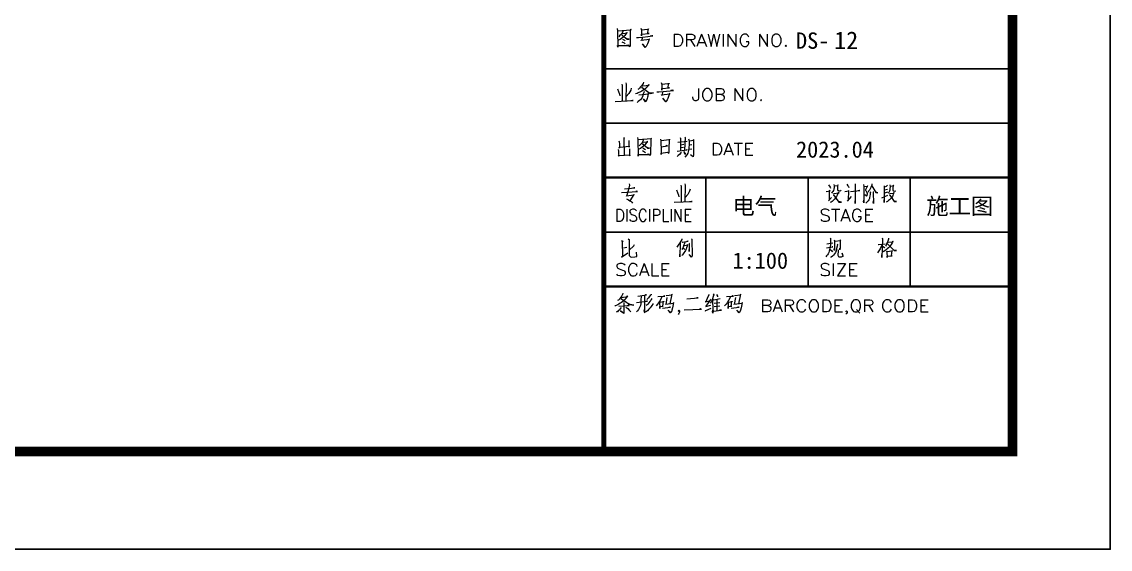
# Model space of a CAD drawing. Extents: x -6243262 to 3079315, y -2914302 to 172723.
# Drawn here: x -5502146 to -5491014, y -692286 to -686889 of the extents above; entities that cross this region are included whole.
import ezdxf

# ---------------------------------------------------------------- set-up
doc = ezdxf.new("R2010")
doc.units = 0
doc.header["$LTSCALE"] = 1000
doc.layers.add('PUB_TITLE', color=4, linetype='Continuous')
doc.styles.add('-宋体', font='', dxfattribs={"width": 0.8})
doc.styles.get('-宋体').set_extended_font_data('SimSun')

# ---------------------------------------------------------------- blocks, each defined once
blk = doc.blocks.new('TQ')
at = {"layer": 'PUB_TITLE'}
for p, q in [((1750936, -794856), (1746756, -794856)), ((1746756, -795413), (1750936, -795413)), ((1750936, -795970), (1746756, -795970)), ((1747801, -795970), (1747801, -797085)), ((1746756, -796527), (1750936, -796527))]:
    blk.add_line(p, q, dxfattribs=at)
for points, const_width in [([(1746756, -758772), (1746756, -798756)], 48.8), ([(1746756, -790397), (1746756, -798756)], 48.8), ([(1746756, -795970), (1750936, -795970)], 24.4), ([(1746756, -797085), (1750936, -797085)], 24.4)]:
    blk.add_lwpolyline(points, dxfattribs=dict(at, const_width=const_width))
blk.add_lwpolyline([(1746756, -798756), (1750936, -798756), (1750936, -758772), (1746756, -758772)], close=True, dxfattribs=at)
for points in [[(1746756, -790397), (1746756, -798756), (1750936, -798756), (1750936, -790397)], [(1748846, -797085), (1748846, -795970)], [(1749891, -797085), (1749891, -795970)]]:
    blk.add_lwpolyline(points, dxfattribs=at)
at = {"layer": 'PUB_TITLE', "color": 140, "lineweight": 0}
for points in [[(1746892, -794445), (1746896, -794467), (1746899, -794636), (1746897, -794618), (1747014, -794618), (1747006, -794616), (1746989, -794618)], [(1746897, -794467), (1747036, -794457), (1747031, -794452), (1747027, -794467), (1747026, -794614), (1747024, -794631), (1747012, -794618)], [(1746943, -794493), (1746950, -794494), (1746996, -794490), (1746991, -794485), (1746970, -794516), (1746953, -794533), (1746938, -794546), (1746923, -794557), (1746907, -794565)], [(1746951, -794468), (1746951, -794477), (1746936, -794501), (1746918, -794521), (1746911, -794529)], [(1747134, -794440), (1747141, -794460), (1747141, -794518), (1747141, -794503), (1747219, -794494), (1747207, -794494), (1747210, -794453), (1747212, -794447), (1747215, -794452), (1747203, -794453), (1747141, -794460)], [(1746940, -794511), (1746945, -794511), (1746996, -794553), (1747014, -794553), (1746996, -794551), (1746987, -794548)], [(1746941, -794580), (1746963, -794592), (1746973, -794600)], [(1746948, -794552), (1746967, -794563), (1746975, -794572)], [(1747090, -794536), (1747111, -794536), (1747154, -794533), (1747259, -794521), (1747247, -794519), (1747231, -794523)], [(1747152, -794533), (1747141, -794572), (1747137, -794565), (1747224, -794555), (1747219, -794549), (1747219, -794555), (1747210, -794584), (1747203, -794602), (1747195, -794616), (1747188, -794628), (1747183, -794636), (1747180, -794638), (1747151, -794600), (1747182, -794634)], [(1747477, -794502), (1747477, -794628)], [(1747477, -794502), (1747518, -794502), (1747536, -794508), (1747549, -794521), (1747555, -794533), (1747561, -794551), (1747561, -794580), (1747555, -794599), (1747549, -794611), (1747536, -794622), (1747518, -794628), (1747477, -794628)], [(1747602, -794502), (1747602, -794628)], [(1747602, -794502), (1747656, -794502), (1747674, -794508), (1747680, -794515), (1747686, -794527), (1747686, -794539), (1747680, -794551), (1747674, -794556), (1747656, -794562), (1747602, -794562)], [(1747644, -794562), (1747686, -794628)], [(1747757, -794502), (1747709, -794628)], [(1747728, -794586), (1747787, -794586)], [(1747757, -794502), (1747805, -794628)], [(1747823, -794502), (1747853, -794628), (1747882, -794502), (1747913, -794628), (1747942, -794502)], [(1747978, -794502), (1747978, -794628)], [(1748026, -794502), (1748026, -794628)], [(1748026, -794502), (1748109, -794628), (1748109, -794502)], [(1748240, -794533), (1748234, -794521), (1748223, -794508), (1748211, -794502), (1748187, -794502), (1748175, -794508), (1748163, -794521), (1748157, -794533), (1748151, -794551), (1748151, -794580), (1748157, -794599), (1748163, -794611), (1748175, -794622), (1748187, -794628), (1748211, -794628), (1748223, -794622), (1748234, -794611), (1748240, -794599), (1748240, -794580), (1748211, -794580)], [(1748348, -794502), (1748348, -794628)], [(1748348, -794502), (1748431, -794628), (1748431, -794502)], [(1746941, -795013), (1746945, -795027), (1746945, -795187)], [(1746982, -795001), (1746986, -795014), (1746982, -795185)], [(1747036, -795055), (1747032, -795077), (1747011, -795108), (1746984, -795141)], [(1747146, -795030), (1747155, -795032), (1747219, -795023), (1747215, -795019), (1747200, -795037), (1747188, -795050), (1747175, -795064), (1747160, -795075), (1747144, -795085), (1747131, -795093), (1747109, -795104), (1747096, -795109), (1747082, -795114)], [(1747162, -794994), (1747158, -795008), (1747146, -795026), (1747132, -795043), (1747121, -795055), (1747111, -795064), (1747104, -795070)], [(1747142, -795048), (1747147, -795048), (1747232, -795109), (1747266, -795104), (1747232, -795106), (1747221, -795101)], [(1747342, -794998), (1747349, -795018), (1747349, -795075), (1747349, -795060), (1747428, -795052), (1747415, -795052), (1747418, -795011), (1747420, -795004), (1747423, -795009), (1747412, -795011), (1747349, -795018)], [(1746896, -795062), (1746918, -795116), (1746921, -795134)], [(1747167, -795087), (1747168, -795094), (1747167, -795098), (1747160, -795118), (1747155, -795133), (1747147, -795149), (1747141, -795160), (1747131, -795174), (1747121, -795182), (1747109, -795190), (1747097, -795200)], [(1747116, -795124), (1747215, -795114), (1747210, -795111), (1747207, -795119), (1747205, -795136), (1747202, -795147), (1747198, -795160), (1747195, -795172), (1747193, -795180), (1747190, -795187), (1747187, -795192), (1747183, -795194), (1747163, -795164), (1747185, -795189), (1747190, -795185)], [(1747298, -795093), (1747320, -795093), (1747363, -795089), (1747468, -795079), (1747456, -795077), (1747440, -795080)], [(1747361, -795089), (1747349, -795129), (1747346, -795123), (1747433, -795113), (1747428, -795106), (1747428, -795113), (1747418, -795141), (1747412, -795159), (1747403, -795174), (1747397, -795185), (1747393, -795194), (1747389, -795195), (1747359, -795157), (1747391, -795192)], [(1747726, -795060), (1747726, -795155), (1747720, -795173), (1747713, -795179), (1747701, -795186), (1747690, -795186), (1747678, -795179), (1747672, -795173), (1747666, -795155), (1747666, -795144)], [(1747905, -795060), (1747905, -795186)], [(1747905, -795060), (1747958, -795060), (1747976, -795066), (1747982, -795072), (1747988, -795084), (1747988, -795095), (1747982, -795108), (1747976, -795114), (1747958, -795120), (1747905, -795120)], [(1747958, -795120), (1747976, -795126), (1747982, -795132), (1747988, -795144), (1747988, -795161), (1747982, -795173), (1747976, -795179), (1747958, -795186), (1747905, -795186)], [(1748096, -795060), (1748096, -795186)], [(1748096, -795060), (1748179, -795186), (1748179, -795060)], [(1746872, -795190), (1747058, -795182), (1747050, -795180), (1747032, -795184)], [(1746909, -795593), (1746912, -795603), (1746916, -795625), (1746916, -795649), (1746914, -795670), (1746912, -795662), (1746923, -795660), (1747014, -795650), (1747014, -795660), (1747017, -795603), (1747017, -795589)], [(1746958, -795560), (1746965, -795569), (1746962, -795566), (1746963, -795740)], [(1747101, -795560), (1747104, -795581), (1747107, -795750), (1747106, -795733), (1747222, -795733), (1747215, -795731), (1747198, -795733)], [(1747106, -795581), (1747244, -795571), (1747239, -795566), (1747236, -795581), (1747234, -795730), (1747232, -795745), (1747221, -795733)], [(1747152, -795608), (1747158, -795609), (1747205, -795604), (1747200, -795599), (1747178, -795630), (1747162, -795647), (1747147, -795660), (1747132, -795672), (1747116, -795680)], [(1747160, -795583), (1747160, -795591), (1747146, -795616), (1747127, -795635), (1747119, -795644)], [(1747336, -795576), (1747339, -795593), (1747341, -795628), (1747342, -795667), (1747342, -795672), (1747342, -795698), (1747342, -795733), (1747342, -795721), (1747407, -795711), (1747420, -795723), (1747423, -795708), (1747423, -795688), (1747425, -795650), (1747427, -795611), (1747427, -795578), (1747428, -795583), (1747341, -795594)], [(1747512, -795606), (1747609, -795596)], [(1747538, -795561), (1747542, -795571), (1747542, -795694)], [(1747584, -795552), (1747588, -795561), (1747583, -795689)], [(1747623, -795574), (1747628, -795593), (1747628, -795628), (1747626, -795669), (1747623, -795693), (1747614, -795720), (1747604, -795736), (1747586, -795760)], [(1747628, -795594), (1747677, -795586), (1747672, -795581), (1747672, -795632), (1747672, -795635), (1747674, -795709), (1747672, -795738), (1747670, -795754), (1747669, -795759), (1747643, -795738), (1747667, -795752)], [(1746904, -795684), (1746907, -795698), (1746907, -795725), (1746909, -795750), (1746904, -795745), (1746917, -795745), (1747019, -795736), (1747021, -795747), (1747022, -795709), (1747024, -795684), (1747022, -795675)], [(1747149, -795625), (1747154, -795625), (1747205, -795669), (1747222, -795669), (1747205, -795665), (1747197, -795662)], [(1747151, -795694), (1747172, -795706), (1747182, -795714)], [(1747157, -795667), (1747175, -795679), (1747183, -795686)], [(1747342, -795654), (1747407, -795644), (1747400, -795642), (1747386, -795649)], [(1747508, -795699), (1747609, -795686), (1747604, -795684), (1747598, -795689)], [(1747545, -795709), (1747543, -795718), (1747530, -795735), (1747518, -795745), (1747508, -795754)], [(1747543, -795634), (1747573, -795628)], [(1747545, -795662), (1747571, -795657)], [(1747571, -795704), (1747589, -795725), (1747589, -795733), (1747583, -795718)], [(1747626, -795679), (1747629, -795679), (1747655, -795674)], [(1747629, -795635), (1747657, -795630)], [(1747875, -795618), (1747875, -795742)], [(1747875, -795618), (1747917, -795618), (1747935, -795623), (1747947, -795635), (1747953, -795647), (1747959, -795665), (1747959, -795695), (1747953, -795713), (1747947, -795725), (1747935, -795737), (1747917, -795742), (1747875, -795742)], [(1748031, -795618), (1747983, -795742)], [(1748000, -795701), (1748060, -795701)], [(1748031, -795618), (1748078, -795742)], [(1748090, -795618), (1748173, -795618)], [(1748132, -795618), (1748132, -795742)], [(1748204, -795618), (1748204, -795742)], [(1748204, -795618), (1748282, -795618)], [(1748204, -795677), (1748251, -795677)], [(1748204, -795742), (1748282, -795742)], [(1747016, -796033), (1747018, -796046), (1747004, -796107), (1746989, -796161), (1746986, -796157), (1747065, -796147), (1747063, -796142), (1747024, -796208)], [(1747544, -796046), (1747548, -796061), (1747548, -796220)], [(1747585, -796035), (1747589, -796047), (1747585, -796218)], [(1749053, -796044), (1749070, -796067), (1749073, -796077)], [(1749110, -796040), (1749112, -796055), (1749112, -796072), (1749109, -796087), (1749104, -796101), (1749098, -796111), (1749092, -796119), (1749085, -796128)], [(1749113, -796054), (1749153, -796050), (1749150, -796045), (1749145, -796059), (1749145, -796070), (1749145, -796080), (1749145, -796092), (1749147, -796096), (1749150, -796101), (1749156, -796103), (1749163, -796104), (1749173, -796104), (1749179, -796103), (1749184, -796099)], [(1749241, -796037), (1749253, -796054), (1749259, -796062), (1749262, -796072)], [(1749326, -796033), (1749328, -796044), (1749328, -796236), (1749326, -796223), (1749328, -796207)], [(1749413, -796042), (1749416, -796060), (1749416, -796228), (1749413, -796216), (1749414, -796202)], [(1749417, -796060), (1749458, -796057), (1749453, -796054), (1749434, -796095), (1749434, -796098), (1749437, -796103), (1749441, -796109), (1749444, -796116), (1749447, -796123), (1749449, -796133), (1749449, -796141), (1749447, -796150), (1749446, -796155), (1749443, -796160), (1749426, -796145)], [(1749499, -796034), (1749499, -796042), (1749495, -796054), (1749487, -796070), (1749480, -796085), (1749472, -796098), (1749465, -796109), (1749456, -796121)], [(1749496, -796055), (1749540, -796121), (1749558, -796125), (1749540, -796118), (1749530, -796106)], [(1749623, -796054), (1749625, -796069), (1749625, -796225), (1749625, -796212), (1749625, -796199)], [(1749659, -796049), (1749645, -796060), (1749626, -796069)], [(1749681, -796045), (1749684, -796060), (1749683, -796084), (1749681, -796098), (1749678, -796108), (1749675, -796116), (1749671, -796121), (1749666, -796128)], [(1749684, -796059), (1749721, -796052), (1749718, -796050), (1749713, -796060), (1749712, -796074), (1749712, -796092), (1749713, -796099), (1749715, -796104), (1749719, -796106), (1749725, -796109), (1749743, -796106)], [(1746938, -796122), (1747102, -796112), (1747095, -796110), (1747085, -796112)], [(1746968, -796086), (1747072, -796074), (1747065, -796074), (1747053, -796078)], [(1747499, -796096), (1747521, -796150), (1747524, -796168)], [(1747638, -796089), (1747634, -796110), (1747614, -796142), (1747587, -796174)], [(1749030, -796113), (1749070, -796106), (1749064, -796099), (1749062, -796113), (1749061, -796200), (1749054, -796207), (1749085, -796172)], [(1749104, -796133), (1749162, -796125), (1749157, -796119), (1749151, -796133), (1749144, -796150), (1749136, -796162), (1749129, -796174), (1749117, -796189), (1749104, -796202), (1749091, -796214), (1749080, -796221), (1749071, -796226)], [(1749103, -796148), (1749106, -796148), (1749160, -796220), (1749188, -796221), (1749160, -796216), (1749153, -796211)], [(1749220, -796111), (1749261, -796104), (1749258, -796101), (1749255, -796204), (1749249, -796211), (1749289, -796164)], [(1749280, -796111), (1749376, -796103), (1749370, -796101), (1749358, -796104)], [(1749480, -796113), (1749483, -796123), (1749480, -796126), (1749480, -796140), (1749478, -796159), (1749475, -796172), (1749472, -796185), (1749468, -796197), (1749461, -796207), (1749453, -796215), (1749446, -796223), (1749437, -796231)], [(1749510, -796111), (1749513, -796116), (1749511, -796118), (1749513, -796235), (1749511, -796221), (1749513, -796207)], [(1749599, -796177), (1749660, -796151)], [(1749626, -796095), (1749657, -796089)], [(1749657, -796119), (1749626, -796128)], [(1749678, -796133), (1749680, -796133), (1749727, -796128), (1749724, -796123), (1749716, -796141), (1749712, -796153), (1749708, -796162), (1749702, -796172), (1749695, -796182), (1749686, -796192), (1749678, -796199), (1749669, -796205), (1749659, -796214), (1749651, -796218), (1749645, -796223)], [(1749675, -796146), (1749680, -796151), (1749725, -796214), (1749748, -796214), (1749727, -796212), (1749719, -796205)], [(1746987, -796186), (1747008, -796199), (1747021, -796208), (1747036, -796215), (1747043, -796222), (1747048, -796230)], [(1747475, -796223), (1747661, -796215), (1747653, -796214), (1747634, -796217)], [(1746890, -796293), (1746890, -796418)], [(1746890, -796293), (1746923, -796293), (1746938, -796299), (1746948, -796311), (1746953, -796323), (1746957, -796340), (1746957, -796371), (1746953, -796389), (1746948, -796400), (1746938, -796412), (1746923, -796418), (1746890, -796418)], [(1746990, -796293), (1746990, -796418)], [(1747091, -796311), (1747082, -796299), (1747067, -796293), (1747048, -796293), (1747034, -796299), (1747024, -796311), (1747024, -796323), (1747029, -796334), (1747034, -796340), (1747043, -796346), (1747072, -796358), (1747082, -796365), (1747086, -796371), (1747091, -796383), (1747091, -796400), (1747082, -796412), (1747067, -796418), (1747048, -796418), (1747034, -796412), (1747024, -796400)], [(1747191, -796323), (1747186, -796311), (1747177, -796299), (1747167, -796293), (1747149, -796293), (1747139, -796299), (1747129, -796311), (1747124, -796323), (1747119, -796340), (1747119, -796371), (1747124, -796389), (1747129, -796400), (1747139, -796412), (1747149, -796418), (1747167, -796418), (1747177, -796412), (1747186, -796400), (1747191, -796389)], [(1747224, -796293), (1747224, -796418)], [(1747263, -796293), (1747263, -796418)], [(1747263, -796293), (1747306, -796293), (1747320, -796299), (1747325, -796305), (1747330, -796317), (1747330, -796334), (1747325, -796346), (1747320, -796352), (1747306, -796358), (1747263, -796358)], [(1747363, -796293), (1747363, -796418), (1747420, -796418)], [(1747444, -796293), (1747444, -796418)], [(1747482, -796293), (1747482, -796418)], [(1747482, -796293), (1747549, -796418), (1747549, -796293)], [(1747587, -796293), (1747587, -796418)], [(1747587, -796293), (1747649, -796293)], [(1747587, -796352), (1747626, -796352)], [(1749061, -796311), (1749050, -796299), (1749031, -796293), (1749007, -796293), (1748990, -796299), (1748978, -796311), (1748978, -796323), (1748984, -796334), (1748990, -796340), (1749001, -796346), (1749037, -796358), (1749050, -796365), (1749055, -796371), (1749061, -796383), (1749061, -796400), (1749050, -796412), (1749031, -796418), (1749007, -796418), (1748990, -796412), (1748978, -796400)], [(1749085, -796293), (1749169, -796293)], [(1749126, -796293), (1749126, -796418)], [(1749229, -796293), (1749180, -796418)], [(1749198, -796377), (1749258, -796377)], [(1749229, -796293), (1749276, -796418)], [(1749389, -796323), (1749383, -796311), (1749371, -796299), (1749359, -796293), (1749336, -796293), (1749324, -796299), (1749311, -796311), (1749305, -796323), (1749299, -796340), (1749299, -796371), (1749305, -796389), (1749311, -796400), (1749324, -796412), (1749336, -796418), (1749359, -796418), (1749371, -796412), (1749383, -796400), (1749389, -796389), (1749389, -796371), (1749359, -796371)], [(1749431, -796293), (1749431, -796418)], [(1749431, -796293), (1749509, -796293)], [(1749431, -796352), (1749478, -796352)], [(1747587, -796418), (1747649, -796418)], [(1749431, -796418), (1749509, -796418)], [(1746938, -796613), (1746955, -796623), (1746945, -796620), (1746948, -796778), (1746938, -796784), (1747001, -796740)], [(1747006, -796595), (1747019, -796607), (1747014, -796603), (1747014, -796637), (1747014, -796673), (1747014, -796703), (1747014, -796727), (1747014, -796728), (1747014, -796735), (1747016, -796766), (1747021, -796774), (1747028, -796779), (1747042, -796783), (1747072, -796781), (1747093, -796776), (1747095, -796774), (1747092, -796732)], [(1747554, -796595), (1747553, -796603), (1747533, -796639), (1747516, -796661), (1747504, -796681)], [(1747654, -796597), (1747661, -796603), (1747658, -796605), (1747660, -796768), (1747660, -796769), (1747658, -796779), (1747654, -796783), (1747629, -796758), (1747654, -796781), (1747658, -796774)], [(1749071, -796588), (1749078, -796598), (1749076, -796603), (1749074, -796636), (1749073, -796659), (1749071, -796676), (1749068, -796692), (1749066, -796707), (1749061, -796722), (1749056, -796735), (1749050, -796749), (1749044, -796761), (1749033, -796771), (1749027, -796781)], [(1749113, -796607), (1749114, -796618), (1749114, -796700), (1749114, -796717), (1749113, -796710), (1749114, -796693)], [(1749115, -796620), (1749179, -796612), (1749174, -796608), (1749174, -796617), (1749172, -796686), (1749170, -796710), (1749169, -796702), (1749170, -796693)], [(1749603, -796587), (1749605, -796597), (1749601, -796789), (1749598, -796781), (1749601, -796759)], [(1749667, -796590), (1749667, -796600), (1749662, -796620), (1749650, -796642), (1749643, -796661), (1749636, -796673)], [(1746957, -796690), (1746992, -796681)], [(1747014, -796712), (1747062, -796669), (1747070, -796654)], [(1747536, -796639), (1747534, -796779), (1747533, -796769), (1747533, -796768), (1747534, -796753)], [(1747582, -796632), (1747584, -796636), (1747575, -796659), (1747568, -796681), (1747560, -796695), (1747553, -796707)], [(1747582, -796664), (1747615, -796659), (1747612, -796654), (1747609, -796673), (1747602, -796689), (1747599, -796702), (1747592, -796715), (1747584, -796727), (1747575, -796740), (1747568, -796749), (1747560, -796761), (1747553, -796766)], [(1747556, -796628), (1747560, -796630), (1747563, -796630), (1747620, -796620), (1747615, -796620), (1747607, -796623)], [(1747566, -796689), (1747580, -796698), (1747584, -796707)], [(1747630, -796641), (1747633, -796644), (1747630, -796646), (1747630, -796725), (1747629, -796717), (1747630, -796707)], [(1749033, -796689), (1749099, -796678), (1749094, -796678), (1749093, -796679)], [(1749038, -796649), (1749099, -796639)], [(1749068, -796702), (1749088, -796720), (1749094, -796730)], [(1749142, -796648), (1749145, -796653), (1749142, -796673), (1749137, -796697), (1749132, -796720), (1749125, -796735), (1749115, -796751), (1749104, -796764), (1749094, -796773), (1749083, -796783), (1749074, -796788)], [(1749150, -796707), (1749154, -796713), (1749152, -796718), (1749150, -796764), (1749152, -796771), (1749155, -796776), (1749159, -796779), (1749165, -796779), (1749186, -796779), (1749194, -796778), (1749204, -796774), (1749194, -796744), (1749201, -796776)], [(1749603, -796653), (1749591, -796681), (1749582, -796700), (1749570, -796720), (1749555, -796740)], [(1749562, -796656), (1749565, -796656), (1749635, -796646)], [(1749603, -796669), (1749626, -796684), (1749630, -796689)], [(1749660, -796630), (1749665, -796632), (1749715, -796627), (1749711, -796622), (1749704, -796637), (1749695, -796656), (1749685, -796668), (1749677, -796678), (1749667, -796688), (1749654, -796700), (1749645, -796708), (1749631, -796720), (1749615, -796730)], [(1749649, -796718), (1749652, -796730), (1749655, -796789), (1749654, -796774), (1749704, -796769), (1749697, -796769), (1749706, -796715), (1749707, -796722), (1749652, -796728)], [(1749659, -796649), (1749662, -796651), (1749725, -796717), (1749750, -796717), (1749725, -796715), (1749716, -796707)], [(1746973, -796867), (1746961, -796856), (1746943, -796850), (1746919, -796850), (1746901, -796856), (1746889, -796867), (1746889, -796880), (1746895, -796892), (1746901, -796898), (1746913, -796904), (1746949, -796916), (1746961, -796922), (1746967, -796927), (1746973, -796939), (1746973, -796958), (1746961, -796970), (1746943, -796976), (1746919, -796976), (1746901, -796970), (1746889, -796958)], [(1747098, -796880), (1747093, -796867), (1747080, -796856), (1747068, -796850), (1747044, -796850), (1747033, -796856), (1747021, -796867), (1747015, -796880), (1747009, -796898), (1747009, -796927), (1747015, -796945), (1747021, -796958), (1747033, -796970), (1747044, -796976), (1747068, -796976), (1747080, -796970), (1747093, -796958), (1747098, -796945)], [(1747169, -796850), (1747122, -796976)], [(1747140, -796933), (1747200, -796933)], [(1747169, -796850), (1747217, -796976)], [(1747247, -796850), (1747247, -796976), (1747319, -796976)], [(1747348, -796850), (1747348, -796976)], [(1747348, -796850), (1747426, -796850)], [(1747348, -796910), (1747396, -796910)], [(1749061, -796867), (1749050, -796856), (1749031, -796850), (1749007, -796850), (1748990, -796856), (1748978, -796867), (1748978, -796880), (1748984, -796892), (1748990, -796898), (1749001, -796904), (1749037, -796916), (1749050, -796922), (1749055, -796927), (1749061, -796939), (1749061, -796958), (1749050, -796970), (1749031, -796976), (1749007, -796976), (1748990, -796970), (1748978, -796958)], [(1749103, -796850), (1749103, -796976)], [(1749229, -796850), (1749145, -796976)], [(1749145, -796850), (1749229, -796850)], [(1749270, -796850), (1749270, -796976)], [(1749270, -796850), (1749348, -796850)], [(1749270, -796910), (1749318, -796910)], [(1747348, -796976), (1747426, -796976)], [(1749145, -796976), (1749229, -796976)], [(1749270, -796976), (1749348, -796976)], [(1746950, -797154), (1746948, -797165), (1746941, -797181), (1746931, -797195), (1746916, -797215), (1746906, -797223), (1746897, -797229)], [(1747241, -797161), (1747239, -797168), (1747231, -797178), (1747221, -797191), (1747212, -797201), (1747203, -797210), (1747197, -797216)], [(1747393, -797175), (1747456, -797170), (1747452, -797162), (1747433, -797261)], [(1747828, -797162), (1747830, -797170), (1747812, -797208), (1747798, -797241), (1747793, -797242), (1747837, -797232)], [(1747876, -797159), (1747881, -797171), (1747874, -797188), (1747868, -797211), (1747860, -797227), (1747853, -797242), (1747845, -797254)], [(1747908, -797165), (1747918, -797183), (1747919, -797191)], [(1748093, -797175), (1748158, -797170), (1748154, -797162), (1748134, -797261)], [(1746938, -797196), (1747001, -797185), (1746996, -797181), (1746992, -797188), (1746982, -797205), (1746973, -797216), (1746962, -797227), (1746950, -797237), (1746936, -797247), (1746925, -797256), (1746911, -797266), (1746899, -797272), (1746884, -797279), (1746874, -797283), (1746869, -797285)], [(1746909, -797285), (1747014, -797279), (1747006, -797277), (1746996, -797281)], [(1746962, -797252), (1746962, -797362), (1746928, -797333), (1746962, -797357)], [(1746933, -797211), (1746936, -797211), (1746955, -797223), (1746970, -797234), (1746987, -797246), (1747006, -797259), (1747019, -797267), (1747062, -797274), (1747027, -797267), (1747006, -797257)], [(1746960, -797247), (1746962, -797252)], [(1747090, -797247), (1747202, -797236), (1747195, -797234), (1747185, -797237)], [(1747137, -797181), (1747136, -797229), (1747136, -797247), (1747134, -797262), (1747131, -797279), (1747126, -797293), (1747119, -797306), (1747112, -797320), (1747102, -797332), (1747095, -797340), (1747092, -797344)], [(1747104, -797183), (1747192, -797171), (1747187, -797171), (1747177, -797175)], [(1747173, -797176), (1747172, -797342), (1747170, -797333), (1747172, -797320)], [(1747259, -797257), (1747256, -797264), (1747247, -797277), (1747239, -797288), (1747229, -797301), (1747216, -797317), (1747203, -797332), (1747192, -797340), (1747180, -797347), (1747170, -797352)], [(1747246, -797208), (1747242, -797216), (1747236, -797227), (1747226, -797239), (1747215, -797252), (1747205, -797264), (1747198, -797271), (1747188, -797279)], [(1747347, -797191), (1747347, -797198), (1747332, -797227), (1747317, -797252), (1747305, -797266), (1747292, -797281)], [(1747310, -797188), (1747381, -797183), (1747376, -797181), (1747366, -797185)], [(1747327, -797241), (1747328, -797310), (1747328, -797290), (1747364, -797285), (1747359, -797286), (1747366, -797236), (1747369, -797241), (1747327, -797247)], [(1747400, -797196), (1747389, -797267), (1747386, -797264), (1747473, -797256), (1747469, -797249), (1747466, -797267), (1747459, -797303), (1747452, -797328), (1747447, -797342), (1747442, -797349), (1747438, -797352), (1747415, -797327), (1747440, -797349)], [(1747605, -797210), (1747720, -797201), (1747712, -797200), (1747702, -797203)], [(1747845, -797213), (1747847, -797218), (1747801, -797286), (1747798, -797290), (1747850, -797276)], [(1747869, -797210), (1747871, -797330), (1747871, -797356), (1747869, -797344), (1747871, -797327)], [(1747876, -797216), (1747881, -797220), (1747947, -797208)], [(1747884, -797256), (1747942, -797247)], [(1747911, -797218), (1747911, -797328)], [(1748048, -797191), (1748048, -797198), (1748033, -797227), (1748018, -797252), (1748006, -797266), (1747992, -797281)], [(1748011, -797188), (1748082, -797183), (1748077, -797181), (1748067, -797185)], [(1748028, -797241), (1748029, -797310), (1748029, -797290), (1748065, -797285), (1748060, -797286), (1748067, -797236), (1748070, -797241), (1748028, -797247)], [(1748102, -797196), (1748090, -797267), (1748087, -797264), (1748173, -797256), (1748170, -797249), (1748167, -797267), (1748161, -797303), (1748154, -797328), (1748148, -797342), (1748143, -797349), (1748139, -797352), (1748116, -797327), (1748141, -797349)], [(1748380, -797220), (1748380, -797344)], [(1748380, -797220), (1748433, -797220), (1748451, -797225), (1748457, -797231), (1748463, -797243), (1748463, -797255), (1748457, -797267), (1748451, -797273), (1748433, -797279), (1748380, -797279)], [(1748433, -797279), (1748451, -797284), (1748457, -797291), (1748463, -797303), (1748463, -797321), (1748457, -797333), (1748451, -797339), (1748433, -797344), (1748380, -797344)], [(1748534, -797220), (1748487, -797344)], [(1748534, -797220), (1748582, -797344)], [(1748612, -797220), (1748612, -797344)], [(1748612, -797220), (1748666, -797220), (1748684, -797225), (1748690, -797231), (1748696, -797243), (1748696, -797255), (1748690, -797267), (1748684, -797273), (1748666, -797279), (1748612, -797279)], [(1748654, -797279), (1748696, -797344)], [(1748821, -797249), (1748816, -797237), (1748803, -797225), (1748791, -797220), (1748767, -797220), (1748756, -797225), (1748744, -797237), (1748738, -797249), (1748732, -797267), (1748732, -797297), (1748738, -797315), (1748744, -797327), (1748756, -797339), (1748767, -797344), (1748791, -797344), (1748803, -797339), (1748816, -797327), (1748821, -797315)], [(1748995, -797220), (1748995, -797344)], [(1748995, -797220), (1749036, -797220), (1749054, -797225), (1749065, -797237), (1749071, -797249), (1749077, -797267), (1749077, -797297), (1749071, -797315), (1749065, -797327), (1749054, -797339), (1749036, -797344), (1748995, -797344)], [(1749119, -797220), (1749119, -797344)], [(1749119, -797220), (1749197, -797220)], [(1749119, -797279), (1749167, -797279)], [(1749423, -797220), (1749423, -797344)], [(1749423, -797220), (1749477, -797220), (1749495, -797225), (1749501, -797231), (1749507, -797243), (1749507, -797255), (1749501, -797267), (1749495, -797273), (1749477, -797279), (1749423, -797279)], [(1749466, -797279), (1749507, -797344)], [(1749698, -797249), (1749692, -797237), (1749680, -797225), (1749668, -797220), (1749645, -797220), (1749633, -797225), (1749621, -797237), (1749615, -797249), (1749608, -797267), (1749608, -797297), (1749615, -797315), (1749621, -797327), (1749633, -797339), (1749645, -797344), (1749668, -797344), (1749680, -797339), (1749692, -797327), (1749698, -797315)], [(1749871, -797220), (1749871, -797344)], [(1749871, -797220), (1749913, -797220), (1749931, -797225), (1749943, -797237), (1749948, -797249), (1749954, -797267), (1749954, -797297), (1749948, -797315), (1749943, -797327), (1749931, -797339), (1749913, -797344), (1749871, -797344)], [(1749997, -797220), (1749997, -797344)], [(1749997, -797220), (1750074, -797220)], [(1749997, -797279), (1750044, -797279)], [(1746935, -797298), (1746914, -797325), (1746904, -797333), (1746896, -797342), (1746889, -797344), (1746884, -797346)], [(1746981, -797296), (1747001, -797311), (1747016, -797325), (1747031, -797342)], [(1747357, -797306), (1747438, -797296), (1747433, -797295), (1747420, -797300)], [(1747532, -797333), (1747525, -797341), (1747517, -797333), (1747525, -797325), (1747532, -797333), (1747532, -797347), (1747525, -797362), (1747517, -797370)], [(1747578, -797322), (1747754, -797315)], [(1747735, -797315), (1747745, -797311), (1747752, -797315)], [(1747789, -797330), (1747796, -797333), (1747798, -797330), (1747853, -797305)], [(1747879, -797333), (1747882, -797335), (1747928, -797330), (1747960, -797325), (1747952, -797325), (1747940, -797328)], [(1747943, -797286), (1747884, -797293)], [(1748058, -797306), (1748139, -797296), (1748134, -797295), (1748121, -797300)], [(1748505, -797303), (1748565, -797303)], [(1749119, -797344), (1749197, -797344)], [(1749244, -797339), (1749238, -797344), (1749233, -797339), (1749238, -797333), (1749244, -797339), (1749244, -797350), (1749238, -797362), (1749233, -797368)], [(1749340, -797321), (1749376, -797356)], [(1749997, -797344), (1750074, -797344)]]:
    blk.add_lwpolyline(points, dxfattribs=at)
for points in [[(1748509, -794502), (1748497, -794508), (1748485, -794521), (1748479, -794533), (1748473, -794551), (1748473, -794580), (1748479, -794599), (1748485, -794611), (1748497, -794622), (1748509, -794628), (1748533, -794628), (1748545, -794622), (1748557, -794611), (1748563, -794599), (1748569, -794580), (1748569, -794551), (1748563, -794533), (1748557, -794521), (1748545, -794508), (1748533, -794502), (1748509, -794502)], [(1748617, -794616), (1748611, -794622), (1748617, -794628), (1748623, -794622), (1748617, -794616)], [(1747803, -795060), (1747791, -795066), (1747779, -795078), (1747773, -795089), (1747767, -795108), (1747767, -795138), (1747773, -795155), (1747779, -795167), (1747791, -795179), (1747803, -795186), (1747827, -795186), (1747839, -795179), (1747851, -795167), (1747857, -795155), (1747863, -795138), (1747863, -795108), (1747857, -795089), (1747851, -795078), (1747839, -795066), (1747827, -795060), (1747803, -795060)], [(1748257, -795060), (1748244, -795066), (1748232, -795078), (1748226, -795089), (1748221, -795108), (1748221, -795138), (1748226, -795155), (1748232, -795167), (1748244, -795179), (1748257, -795186), (1748281, -795186), (1748292, -795179), (1748304, -795167), (1748310, -795155), (1748316, -795138), (1748316, -795108), (1748310, -795089), (1748304, -795078), (1748292, -795066), (1748281, -795060), (1748257, -795060)], [(1748364, -795173), (1748358, -795179), (1748364, -795186), (1748370, -795179), (1748364, -795173)], [(1748892, -797220), (1748880, -797225), (1748869, -797237), (1748863, -797249), (1748857, -797267), (1748857, -797297), (1748863, -797315), (1748869, -797327), (1748880, -797339), (1748892, -797344), (1748917, -797344), (1748929, -797339), (1748940, -797327), (1748946, -797315), (1748952, -797297), (1748952, -797267), (1748946, -797249), (1748940, -797237), (1748929, -797225), (1748917, -797220), (1748892, -797220)], [(1749322, -797220), (1749310, -797225), (1749298, -797237), (1749292, -797249), (1749287, -797267), (1749287, -797297), (1749292, -797315), (1749298, -797327), (1749310, -797339), (1749322, -797344), (1749346, -797344), (1749358, -797339), (1749370, -797327), (1749376, -797315), (1749382, -797297), (1749382, -797267), (1749376, -797249), (1749370, -797237), (1749358, -797225), (1749346, -797220), (1749322, -797220)], [(1749769, -797220), (1749758, -797225), (1749746, -797237), (1749740, -797249), (1749734, -797267), (1749734, -797297), (1749740, -797315), (1749746, -797327), (1749758, -797339), (1749769, -797344), (1749794, -797344), (1749806, -797339), (1749818, -797327), (1749824, -797315), (1749829, -797297), (1749829, -797267), (1749824, -797249), (1749818, -797237), (1749806, -797225), (1749794, -797220), (1749769, -797220)]]:
    blk.add_lwpolyline(points, close=True, dxfattribs=at)
at = {"layer": 'PUB_TITLE', "color": 7, "style": '-宋体', "width": 1.000002}
for s, p in [('DS-', (1748722, -794652)), ('2023.04', (1748722, -795766)), ('电气', (1748072, -796346)), ('施工图', (1750055, -796346)), ('1:100', (1748072, -796903))]:
    blk.add_text(s, height=167.2, dxfattribs=at).set_placement(p)

msp = doc.modelspace()

# ---------------------------------------------------------------- linework, layer by layer
at = {"layer": 'PUB_TITLE'}
msp.add_lwpolyline([(-5550413.8, -692286.4), (-5491013.8, -692286.4), (-5491013.8, -650286.4), (-5550413.8, -650286.4)], close=True, dxfattribs=at)
at = {"layer": 'PUB_TITLE', "const_width": 100}
msp.add_lwpolyline([(-5548913.8, -691286.4), (-5492013.8, -691286.4), (-5492013.8, -651286.4), (-5548913.8, -651286.4)], close=True, dxfattribs=at)

# ---------------------------------------------------------------- block references
msp.add_blockref('TQ', (-7242949.4, 107486.1))

# ---------------------------------------------------------------- texts
at = {"layer": 'PUB_TITLE', "color": 7, "style": '-宋体', "width": 1.000002}
msp.add_text('12', height=180, dxfattribs=at).set_placement((-5493836.6, -687168.9))

doc.saveas('drawing.dxf')
